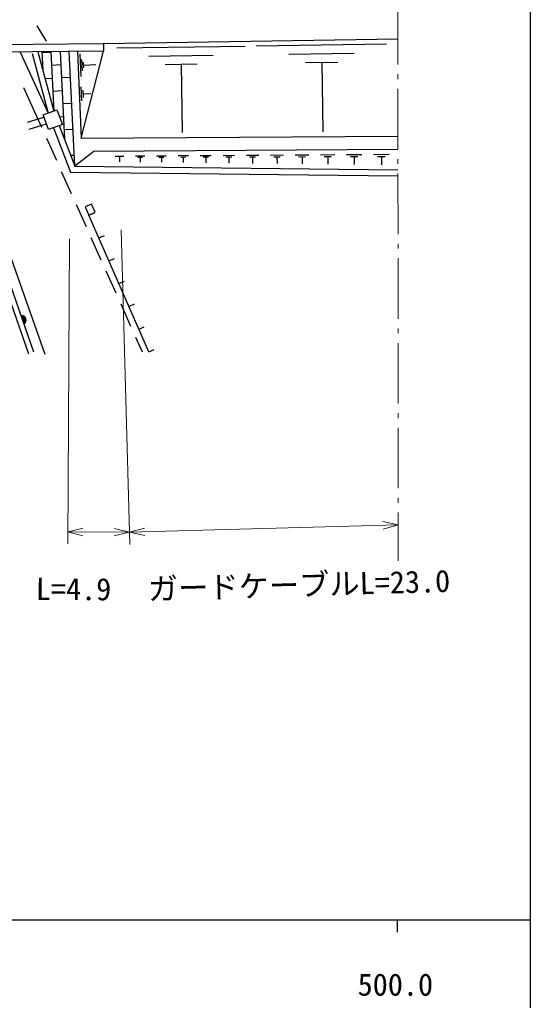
# Model space of a CAD drawing. Units: millimetres, scale not verified. Extents: x 40000 to 680000, y 20000 to 380000.
# Drawn here: x 536801 to 579000, y 198357 to 279374 of the extents above; entities that cross this region are included whole.
import ezdxf
from ezdxf.enums import TextEntityAlignment as Align

# ---------------------------------------------------------------- set-up
doc = ezdxf.new("R2010")
doc.units = ezdxf.units.MM
doc.header["$LTSCALE"] = 1000
for name, color, linetype, lineweight in [('M-BGD', 7, 'Continuous', 25), ('M-BMK-HTXT', 7, 'Continuous', 13), ('M-STR-HTXT', 7, 'Continuous', 13), ('M-STR-STR1', 1, 'Continuous', 25), ('M-TTL-BAND', 7, 'Continuous', 25)]:
    doc.layers.add(name, color=color, linetype=linetype, lineweight=lineweight)
doc.styles.add('ＭＳ ゴシック', font='')
doc.styles.get('ＭＳ ゴシック').set_extended_font_data('MS Gothic')

msp = doc.modelspace()

# ---------------------------------------------------------------- linework, layer by layer
at = {"layer": 'M-BGD'}
for p, q in [((543719, 277413), (568052, 277779)), ((544828, 277030), (555433, 277189)), ((556358, 277203), (567113, 277364)), ((536844, 276696), (539161, 271651)), ((537837, 276583), (539161, 271651)), ((538320, 276712), (539636, 271810)), ((538643, 276716), (538716, 275238)), ((539396, 276668), (538647, 276631)), ((539394, 276725), (539636, 271810)), ((540144, 276733), (540502, 269490)), ((540895, 276742), (540145, 276705)), ((541362, 267273), (540895, 276742)), ((541882, 274670), (541813, 276547)), ((547490, 276362), (552792, 276442)), ((559057, 276526), (564435, 276607)), ((538700, 275557), (538631, 275553)), ((540198, 275631), (539449, 275594)), ((541990, 275144), (541955, 276082)), ((542106, 275383), (542089, 275852)), ((542098, 275618), (543099, 275654)), ((548826, 275675), (551477, 275715)), ((550152, 275695), (550237, 270039)), ((560413, 275829), (563101, 275870)), ((561757, 275850), (561843, 270114)), ((539502, 274520), (538916, 274491)), ((541001, 274594), (540251, 274557)), ((538090, 271682), (537141, 273729)), ((540304, 273483), (539555, 273447)), ((541929, 272656), (541886, 273820)), ((542073, 272952), (542052, 273534)), ((542063, 273243), (542684, 273266)), ((539608, 272373), (539487, 272367)), ((541107, 272447), (540358, 272410)), ((538637, 270461), (538090, 271682)), ((537446, 270913), (538814, 271329)), ((537602, 270329), (539025, 270761)), ((540065, 270615), (541362, 267273)), ((540411, 271336), (540110, 271321)), ((539597, 270441), (541018, 266777)), ((541213, 270299), (540464, 270262)), ((539863, 267723), (539046, 269549)), ((541898, 269586), (568057, 269754)), ((542937, 268490), (541362, 267273)), ((568058, 268654), (542937, 268490)), ((553607, 268160), (554567, 268166)), ((555541, 268172), (556555, 268179)), ((557527, 268185), (558596, 268192)), ((559568, 268199), (560694, 268206)), ((561665, 268212), (562849, 268220)), ((563819, 268226), (565064, 268234)), ((566033, 268241), (567339, 268249)), ((541319, 268152), (541027, 268138)), ((544688, 268102), (545400, 268106)), ((545044, 268104), (545048, 267629)), ((546377, 268113), (547136, 268118)), ((546567, 268013), (546947, 268015)), ((546757, 268014), (546760, 267609)), ((548112, 268124), (548919, 268129)), ((548314, 268018), (548718, 268020)), ((548516, 268019), (548519, 267588)), ((549894, 268136), (550751, 268141)), ((550109, 268023), (550538, 268025)), ((550323, 268024), (550326, 267567)), ((551726, 268147), (552633, 268153)), ((551953, 268028), (552407, 268031)), ((552180, 268029), (552183, 267545)), ((553848, 268033), (554328, 268036)), ((554088, 268035), (554092, 267523)), ((555795, 268039), (556302, 268042)), ((556048, 268040), (556052, 267500)), ((557795, 268044), (558330, 268048)), ((558063, 268046), (558066, 267476)), ((559850, 268050), (560414, 268054)), ((560132, 268052), (560136, 267451)), ((561962, 268056), (562554, 268060)), ((562258, 268058), (562262, 267426)), ((564132, 268062), (564754, 268066)), ((564443, 268064), (564447, 267401)), ((566361, 268069), (567014, 268073)), ((566687, 268071), (566692, 267374)), ((541090, 264985), (540272, 266811)), ((541018, 266777), (568053, 266458)), ((541362, 267273), (568059, 266958)), ((542316, 262248), (541499, 264073)), ((542533, 263220), (542991, 263420)), ((542533, 263220), (542991, 263420)), ((547467, 251923), (542533, 263220)), ((543543, 259510), (542725, 261335)), ((543356, 261337), (543814, 261537)), ((544178, 259454), (544636, 259654)), ((544769, 256772), (543951, 258597)), ((545000, 257571), (545458, 257772)), ((545995, 254034), (545178, 255859)), ((545823, 255689), (546281, 255889)), ((546645, 253806), (547103, 254006)), ((546951, 251900), (546404, 253121)), ((547467, 251923), (547926, 252123))]:
    msp.add_line(p, q, dxfattribs=at)
for points in [[(541570, 276749), (541898, 269586), (543726, 276774)], [(538923, 251707), (532855, 268834), (532543, 272265), (523894, 271197), (505639, 254599), (504927, 251863)], [(537972, 251915), (532158, 268586), (531771, 271200), (524248, 270997), (506135, 254497), (504927, 251863)], [(527764, 270642), (531384, 270739), (531719, 268477), (537547, 251766)]]:
    msp.add_lwpolyline(points, dxfattribs=at)
for points in [[(539888, 271921), (540335, 270715), (539198, 270293), (538751, 271499)], [(542221, 263899), (542533, 263220), (543053, 263459), (542741, 264138)]]:
    msp.add_lwpolyline(points, close=True, dxfattribs=at)
for radius, start, end in [(354, 298.02282, 100.42799), (283, 300.24686, 98.20396), (212, 303.99318, 94.45763), (142, 311.70491, 86.7459), (100, 322.02257, 76.42824)]:
    msp.add_arc((536990, 254567), radius, start, end, dxfattribs=at)
at = {"layer": 'M-BMK-HTXT'}
for p, q in [((568054, 275659), (568051, 280659)), ((568054, 274459), (568054, 274859)), ((568058, 268659), (568055, 273659)), ((568059, 267459), (568059, 267859)), ((568063, 261659), (568059, 266659)), ((568063, 260459), (568063, 260859)), ((568067, 254659), (568064, 259659)), ((568068, 253459), (568068, 253859)), ((568072, 247659), (568068, 252659)), ((568072, 246459), (568072, 246859)), ((568076, 240659), (568073, 245659)), ((568077, 239459), (568076, 239859)), ((568080, 234660), (568077, 238659))]:
    msp.add_line(p, q, dxfattribs=at)
at = {"layer": 'M-STR-HTXT'}
for p, q in [((545197, 262020), (545905, 236029)), ((540926, 261271), (540783, 236058)), ((545877, 237029), (568078, 237633)), ((568078, 237633), (566820, 237911)), ((568078, 237633), (566837, 237287)), ((540789, 237058), (542040, 237363)), ((540789, 237058), (545877, 237029)), ((540789, 237058), (542037, 236738)), ((545877, 237029), (544626, 236723)), ((545877, 237029), (544629, 237348)), ((545877, 237029), (547119, 237375)), ((545877, 237029), (547136, 236751))]:
    msp.add_line(p, q, dxfattribs=at)
at = {"layer": 'M-STR-STR1'}
for p, q in [((538227, 278871), (539002, 277587)), ((503893, 276963), (543719, 277413)), ((543719, 277413), (543726, 276774)), ((543726, 276774), (503900, 276323))]:
    msp.add_line(p, q, dxfattribs=at)
at = {"layer": 'M-TTL-BAND'}
for p, q in [((579000, 20000), (579000, 370000)), ((40000, 205000), (579000, 205000)), ((568000, 205000), (568000, 204000))]:
    msp.add_line(p, q, dxfattribs=at)

# ---------------------------------------------------------------- texts
at = {"layer": 'M-STR-HTXT', "style": 'ＭＳ ゴシック'}
for s, rotation, p in [('ガードパイプ  L=4.9', 359.676, (532501, 230920)), ('ガードケーブルL=23.0', 1.559, (559923, 231213))]:
    msp.add_text(s, height=1833, rotation=rotation, dxfattribs=at).set_placement(p, align=Align.BOTTOM_CENTER)
at = {"layer": 'M-TTL-BAND', "style": 'ＭＳ ゴシック'}
msp.add_text('500.0', height=1833, dxfattribs=at).set_placement((567844, 198195), align=Align.BOTTOM_CENTER)

doc.saveas('drawing.dxf')
